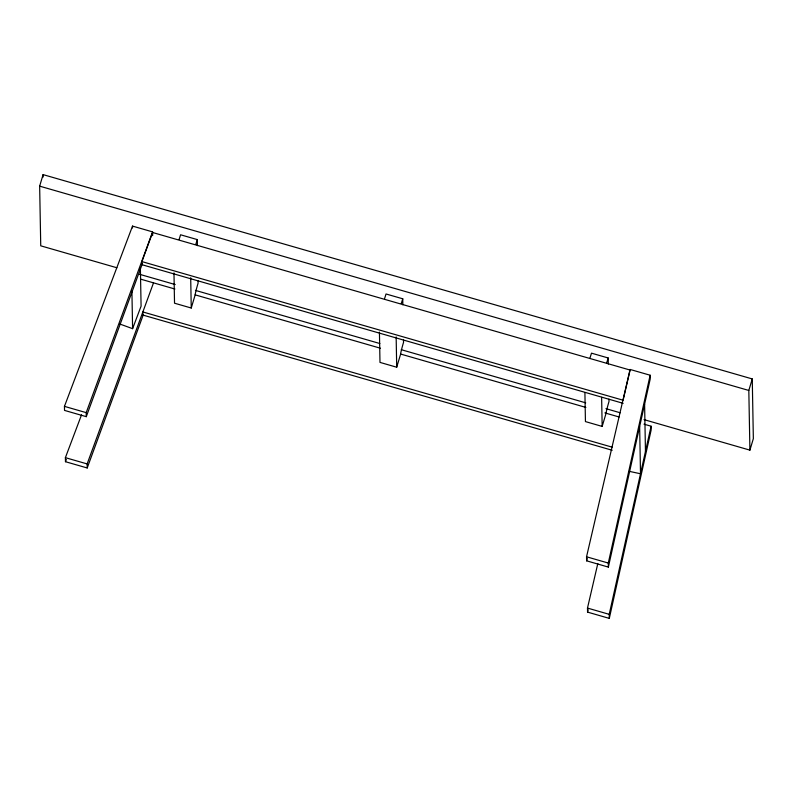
<?xml version="1.0" encoding="UTF-8"?>
<svg xmlns="http://www.w3.org/2000/svg" width="793" height="793" viewBox="0 0 793 793"><rect width="100%" height="100%" fill="white"/><g stroke="black" fill="none" stroke-linecap="round" stroke-linejoin="round"><path stroke-width="1.19" d="M608.36 567.094L608.29 563.05L650.151 375.228L630.078 369.449L586.542 556.785L586.622 560.829L608.36 567.094L650.22 378.955L650.151 375.228M597.813 563.565L587.484 608.072L587.554 612.117L609.302 618.381L609.222 614.337L651.083 426.208L644.005 424.166M609.302 618.381L651.152 429.935L651.083 426.208M586.622 560.829L587.177 558.421M587.554 612.117L588.119 609.708M116.898 267.766L40.74 245.82L39.65 186.147L43.09 174.619L752.26 378.935L753.35 438.618L749.91 450.137L644.015 419.626M173.974 272.921L174.529 303.204L191.252 308.021L195.177 294.857A10.458 0.555 -73.9 0 1 198.091 283.111L198.042 280.702M379.431 332.108L379.986 362.401L396.708 367.218L400.634 354.055A10.458 0.555 -73.9 0 1 403.548 342.308L403.498 339.89M584.907 392.515L585.442 421.589L602.165 426.416L606.09 413.242A10.458 0.555 -73.9 0 1 609.004 401.506L608.955 399.087M749.91 450.137L748.82 390.453L752.26 378.935M81.54 414.828L65.393 457.66L65.472 461.704L87.21 467.969L143.384 314.494M86.278 416.672L86.199 412.638L152.593 231.883L132.52 226.094L64.451 406.373L64.53 410.407L86.278 416.672L142.443 263.464M141.937 261.601L152.603 232.498L630.098 370.063L623.1 400.227L141.937 261.601L141.987 264.713L623.149 403.33M87.21 467.969L87.141 463.925L153.525 282.853M65.472 461.704L66.344 459.385M119.525 323.911L132.6 328.669L141.085 306.148L140.371 267.39M629.156 471.32L640.506 473.758L639.644 426.505M39.65 186.147L748.82 390.453M197.398 245.642L197.288 239.595L180.566 234.778A10.458 0.555 -73.9 0 1 179.089 239.466M402.854 304.839L402.745 298.792L386.022 293.975A10.458 0.555 -73.9 0 1 384.546 298.664M608.31 364.027L608.201 357.98L591.479 353.163A10.458 0.555 -73.9 0 1 590.002 357.851M139.509 274.279L175.203 284.558M195.425 290.387L379.857 343.528M401.278 349.693L585.71 402.834M605.941 408.663L620.215 412.776M140.539 279.116L174.906 289.019M195.098 294.837L380.392 348.216M400.584 354.035L585.878 407.424M604.881 412.895L619.135 416.999M612.137 447.163L142.859 311.956L142.918 315.069L612.196 450.265M64.451 406.373L86.199 412.638M586.542 556.785L608.29 563.05M65.393 457.66L87.141 463.925M587.484 608.072L609.222 614.337M644.6 404.222L645.462 451.465M601.629 397.333L602.165 426.416M396.153 336.936L396.708 367.218M190.697 277.738L191.252 308.021M152.593 231.883L152.662 235.61M132.52 226.094L132.55 227.958M131.906 291.11L132.6 328.669M43.09 174.619L43.129 177.057M608.201 357.98A10.458 0.555 -73.9 0 1 606.724 362.669M197.288 239.595A10.458 0.555 -73.9 0 1 195.812 244.284M402.745 298.792A10.458 0.555 -73.9 0 1 401.268 303.481"/></g></svg>
